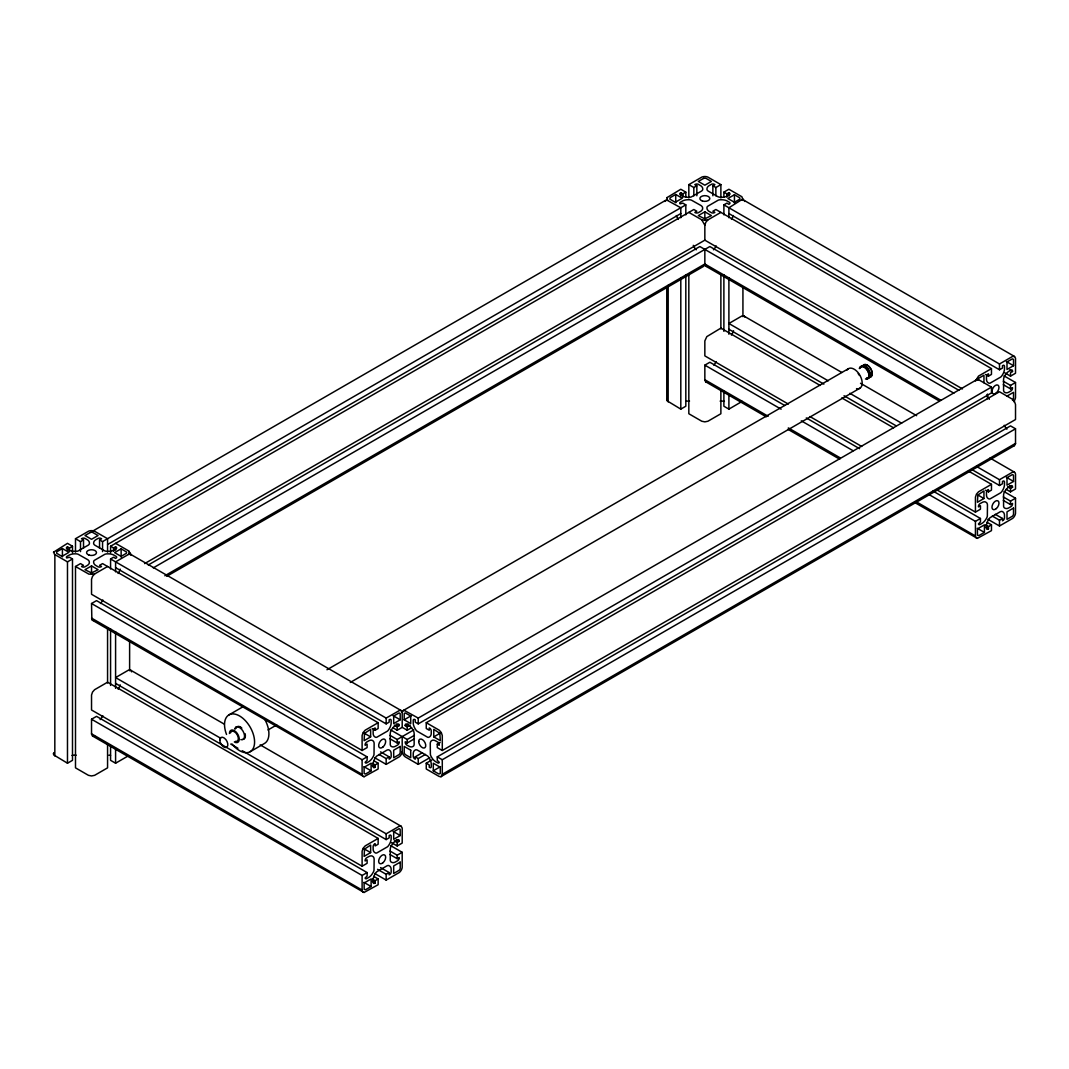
<?xml version="1.0" encoding="UTF-8"?>
<svg xmlns="http://www.w3.org/2000/svg" width="1069" height="1069" viewBox="0 0 1069 1069"><rect width="100%" height="100%" fill="white"/><g stroke="black" fill="none" stroke-linecap="round" stroke-linejoin="round"><path stroke-width="1.5" d="M402.198 736.594L402.185 751.748A5.011 2.9 -60 0 1 399.285 756.785L386.163 764.375L374.658 757.721M53.544 753.445L53.544 754.473M666.856 400.381L666.856 399.352M53.503 552.219L67.481 543.346L72.492 546.246L72.492 552.9M742.875 198.954L728.898 207.774L728.898 217.755M144.609 563.617L704.845 240.164L704.845 225.198L705.847 222.232L707.919 219.88L720.88 212.397M392.871 727.735L397.187 730.234L402.198 727.348L402.198 712.368L403.2 710.564L977.32 379.375M704.845 249.424L704.845 264.39L703.843 266.208L166.711 576.325M664.891 201.453L666.695 200.01M53.57 551.978L54.519 554.383L67.481 561.866L72.492 558.967L72.492 760.326L67.481 763.213L53.731 754.901M53.477 753.645L53.984 752.67M742.808 199.141L741.873 196.736L728.898 189.253L723.887 192.139L723.887 197.137M977.507 380.123L978.843 378.185L983.948 375.232L983.948 382.796M667.029 197.591L667.029 199.422M102.838 600.003L102.116 601.259A8.271 4.784 -60 0 1 100.499 603.491M102.838 715.722L102.116 716.978A8.271 4.784 -60 0 1 100.125 719.611M716.15 245.91L715.442 247.153A8.271 4.784 -60 0 1 713.451 249.785M716.15 361.629L715.442 362.872A8.271 4.784 -60 0 1 713.811 365.117M118.124 573.452L119.18 571.674A8.271 4.784 -60 0 0 120.196 569.122M118.124 689.171L119.18 687.394A8.271 4.784 -60 0 0 120.196 684.841M731.45 219.359L732.492 217.582A8.271 4.784 -60 0 0 733.361 215.537M731.45 335.078L732.492 333.301A8.271 4.784 -60 0 0 733.521 330.749M976.438 379.615L975.503 380.938L978.509 376.101L991.471 368.618L991.471 374.404L988.464 376.141L985.578 374.471M667.043 197.578L680.806 189.253L685.817 192.139L685.817 197.137M115.586 571.848L115.586 561.866L128.547 554.383L129.616 552.606L128.547 550.829L115.586 543.346M742.18 401.369L728.898 409.12L723.887 406.233L723.887 391.254M107.568 566.49L94.606 573.973L92.535 576.325L91.533 579.291L91.533 594.27L362.11 750.491L367.121 747.592L367.121 744.118L365.117 745.28L365.13 744.425A2.352 1.363 -60 0 1 366.747 742.02L369.166 740.657A8.271 4.784 -60 0 1 372.092 740.282L373.295 741.071A7.122 4.116 -60 0 1 374.137 743.543L374.016 754.447A5.318 3.073 -60 0 1 373.415 756.224L372.693 757.467A8.271 4.784 -60 0 1 369.166 761.422L366.747 762.852A2.352 1.363 -60 0 1 365.13 762.317L367.121 760.326L367.121 756.852L96.544 600.631L91.533 603.517L91.854 619.592M441.283 776.522L442.285 774.718L442.285 759.738L1015.523 428.789L1015.523 443.755L1014.521 445.573L440.869 776.695M75.498 552.032L75.498 538.723L88.633 531.159A5.011 2.886 0 0 1 94.433 531.159L107.568 538.723L107.568 552.032M688.824 197.939L688.824 184.63L701.945 177.053A5.011 2.886 0 0 1 707.758 177.053L720.88 184.63L720.88 197.939M62.416 548.557L56.831 551.778L56.55 553.207L61.935 556.388L68.951 552.339L62.416 548.557L62.416 556.882M665.773 200.25L92.535 531.199L94.606 531.24M675.728 194.464L670.156 197.685L669.862 199.115L675.261 202.295L682.276 198.233L675.728 194.464L675.728 202.776M72.492 546.246L69.485 547.983L67.481 546.82L66.599 547.435A2.352 1.363 0 0 0 67.106 548.918L69.552 550.308A8.271 4.784 0 0 0 74.736 551.377L76.18 551.377A5.318 3.073 0 0 0 78.024 551.016L88.353 545.096A7.162 4.129 0 0 0 89.408 543.747L89.408 542.905A8.271 4.784 0 0 0 87.538 539.912L85.146 538.509A2.352 1.363 0 0 0 82.567 538.215L81.511 538.723L83.516 539.872L83.516 548.197M685.817 192.139L682.81 193.877L680.806 192.727L679.924 193.329A2.352 1.363 0 0 0 680.418 194.825L682.877 196.202A8.271 4.784 0 0 0 688.062 197.284L689.505 197.284A5.318 3.073 0 0 0 691.336 196.923L701.665 190.99A7.162 4.129 0 0 0 702.721 189.654L702.721 188.812A8.271 4.784 0 0 0 700.863 185.819L698.458 184.403A2.352 1.363 0 0 0 695.879 184.122L694.837 184.63L696.841 185.779L696.841 195.761M75.498 538.723L80.509 541.609L83.516 539.872M688.824 184.63L693.834 187.516L696.841 185.779M99.551 548.197L99.551 539.872L101.555 538.723L100.499 538.215A2.352 1.363 0 0 0 97.92 538.509L95.529 539.912A8.271 4.784 0 0 0 93.658 542.905L93.658 543.747A7.162 4.129 0 0 0 94.713 545.096L104.548 550.776A7.162 4.129 0 0 0 106.887 551.377L108.33 551.377A8.271 4.784 0 0 0 113.514 550.308L115.96 548.918A2.352 1.363 0 0 0 116.468 547.435L115.586 546.82L113.581 547.983L110.575 546.246L110.575 552.9M712.863 195.761L712.863 185.779L714.867 184.63L713.825 184.122A2.352 1.363 0 0 0 711.246 184.403L708.841 185.819A8.271 4.784 0 0 0 706.983 188.812L706.983 189.654A7.162 4.129 0 0 0 708.039 190.99L717.86 196.669A7.162 4.129 0 0 0 720.199 197.284L721.642 197.284A8.271 4.784 0 0 0 726.826 196.202L729.285 194.825A2.352 1.363 0 0 0 729.78 193.329L728.898 192.727L726.893 193.877L723.887 192.139M99.551 539.872L102.557 541.609L685.817 204.874L685.817 214.856M712.863 185.779L715.869 187.516L720.88 184.63M107.568 544.509L680.806 213.559M107.568 744.545L107.568 767.849L94.606 775.332L91.533 775.947L88.46 775.332L75.498 767.849L75.498 566.49L80.509 563.604L83.516 565.341L81.511 566.49L82.26 566.904A2.352 1.363 0 0 0 85.146 566.717L87.538 565.301A8.271 4.784 0 0 0 89.328 562.949L89.248 561.519A7.122 4.116 0 0 0 87.524 559.555L78.024 554.196A5.318 3.073 0 0 0 76.18 553.836L74.736 553.836A8.271 4.784 0 0 0 69.552 554.918L67.106 556.294A2.352 1.363 0 0 0 66.759 557.965L69.485 557.23L72.492 558.967M110.575 546.246L693.834 209.497L696.841 211.234L694.837 212.397L695.572 212.811A2.352 1.363 0 0 0 698.458 212.611L700.863 211.194A8.271 4.784 0 0 0 702.64 208.856L702.56 207.426A7.122 4.116 0 0 0 700.85 205.448L691.336 200.103A5.318 3.073 0 0 0 689.505 199.743L688.062 199.743A8.271 4.784 0 0 0 682.877 200.812L680.418 202.201A2.352 1.363 0 0 0 680.084 203.872L682.81 203.137L685.817 204.874M91.533 565.915L84.986 569.697L91.533 572.957L98.081 569.697L91.533 565.915L91.533 574.24M121.131 548.825L114.583 552.606L121.131 556.388L126.516 553.207L126.516 552.005L121.131 548.825L121.131 557.149M704.845 211.822L698.311 215.591L704.845 218.851L711.393 215.591L704.845 211.822L704.845 220.134M734.443 194.732L727.895 198.513L734.443 202.295L739.842 199.115L739.842 197.912L734.443 194.732L734.443 203.057M110.575 568.962L110.575 558.967L113.581 557.23L115.586 558.392L116.468 557.791A2.352 1.363 0 0 0 115.96 556.294L113.514 554.918A8.271 4.784 0 0 0 108.891 553.849L106.82 553.862A5.332 3.087 0 0 0 104.869 554.276L94.286 560.41A5.318 3.073 0 0 0 93.658 561.466L93.658 562.307A8.271 4.784 0 0 0 95.529 565.301L97.92 566.717A2.352 1.363 0 0 0 100.807 566.904L101.555 566.49L99.551 565.341L102.557 563.604L378.145 722.711L378.145 728.497L375.139 730.234L372.266 728.577M723.887 214.856L723.887 204.874L726.893 203.137L728.898 204.299L729.78 203.685A2.352 1.363 0 0 0 729.285 202.201L726.826 200.812A8.271 4.784 0 0 0 722.203 199.756L720.132 199.769A5.332 3.087 0 0 0 718.194 200.184L707.611 206.317A5.318 3.073 0 0 0 706.983 207.373L706.983 208.201A8.271 4.784 0 0 0 708.841 211.194L711.246 212.611A2.352 1.363 0 0 0 714.132 212.811L714.867 212.397L712.863 211.234L715.869 209.497L991.471 368.618M148.27 564.98L699.848 246.538L953.842 393.178M153.281 567.88L709.856 246.538L958.853 390.292M164.826 575.777L704.845 264.003L940.894 400.274M363.994 892.481L92.535 736.02L91.533 734.216L91.533 719.237L96.544 716.35L367.121 872.571L367.121 876.045L365.13 878.037A2.352 1.363 -60 0 0 366.747 878.571L369.166 877.141A8.271 4.784 -60 0 0 372.693 873.186L373.415 871.943A5.318 3.073 -60 0 0 374.016 870.166L374.137 859.262A7.122 4.116 -60 0 0 373.295 856.79L372.092 856.002A8.271 4.784 -60 0 0 369.166 856.376L366.747 857.739A2.352 1.363 -60 0 0 365.13 860.144L365.117 860.999L367.121 859.837L367.121 863.311L362.11 866.211L91.533 709.99L91.533 695.01L92.535 692.044L94.606 689.692L107.568 682.209L378.145 838.43L378.145 844.216L375.139 845.953L375.139 843.641L374.404 844.082A2.352 1.363 -60 0 0 373.134 846.675L373.161 849.454A8.271 4.784 -60 0 0 374.818 852.568L375.54 852.995A5.318 3.073 -60 0 0 376.782 852.968L387.379 846.875A5.332 3.087 -60 0 0 388.702 845.392L389.757 843.615A8.271 4.784 -60 0 0 391.147 839.071L391.174 836.265A2.352 1.363 -60 0 0 390.145 835.076L389.169 835.544L389.169 837.855L386.163 839.593L115.586 683.372M766.299 416.83L705.593 381.74L704.845 380.11L704.845 365.144L709.856 362.257L784.699 405.458M54.826 755.943L54.866 554.584M668.152 401.85L668.178 285.343M667.043 400.795L680.806 409.12L685.817 406.233L685.817 274.76M110.575 745.347L110.575 760.326L115.586 763.213L127.104 756.558M228.926 714.894L243.251 706.622M326.98 669.742L848.292 368.765M267.985 729.967L276.644 724.969M350.298 682.45L860.051 388.141M250.186 751.707L264.511 743.436A21.26 12.28 60 0 0 264.511 718.889M378.145 722.711L365.184 730.194L363.113 732.546L362.11 735.512L362.11 750.491M110.575 558.967L386.163 718.087L399.512 710.457L401.196 710.564L402.198 712.368M723.887 204.874L999.488 363.981L1012.45 356.498L1014.521 356.471L1015.523 358.275L1015.523 373.241L1010.512 376.141L1004.753 372.814M115.586 567.652L386.163 723.873L389.169 722.136L389.169 719.825L390.145 719.357A2.352 1.363 -60 0 1 391.174 720.546L391.147 723.352A8.271 4.784 -60 0 1 389.757 727.895L388.702 729.673A5.332 3.087 -60 0 1 387.379 731.156L376.782 737.249A5.318 3.073 -60 0 1 375.54 737.276L374.818 736.848A8.271 4.784 -60 0 1 373.161 733.735L373.134 730.955A2.352 1.363 -60 0 1 374.404 728.363L375.139 727.922L375.139 730.234M728.898 213.559L999.488 369.767L1002.495 368.043L1002.495 365.718L1003.457 365.264A2.352 1.363 -60 0 1 1004.499 366.44L1004.472 369.259A8.271 4.784 -60 0 1 1003.083 373.789L1002.027 375.58A5.332 3.087 -60 0 1 1000.704 377.063L990.094 383.156A5.318 3.073 -60 0 1 988.865 383.17L988.144 382.755A8.271 4.784 -60 0 1 986.487 379.642L986.46 376.863A2.352 1.363 -60 0 1 987.729 374.257L988.464 373.829L988.464 376.141M370.636 736.888L364.088 740.67L364.542 733.374L370.636 729.339L370.636 736.888L363.433 732.733M400.22 719.798L393.686 723.579L393.686 716.03L399.125 712.943L400.167 713.544L400.22 719.798L393.031 715.642M1013.546 365.705L1006.998 369.486L1006.998 361.923L1012.45 358.85L1013.492 359.451L1013.546 365.705L1006.343 361.549M404.176 719.798L410.723 723.579L410.723 716.03L405.271 712.943L404.229 713.544L404.176 719.798L411.391 715.629M394.314 725.103L397.187 726.76L399.191 725.61L399.111 724.541A2.352 1.363 -60 0 0 397.561 724.234L395.142 725.664A8.271 4.784 -60 0 0 391.615 729.606L390.893 730.862A7.162 4.129 -60 0 0 390.252 733.187L390.252 744.545A7.162 4.129 -60 0 0 390.893 746.135L391.615 746.55A8.271 4.784 -60 0 0 395.142 746.429L397.561 745.066A2.352 1.363 -60 0 0 399.111 742.968L399.191 741.806L397.187 742.968L389.998 738.813M1003.31 384.706L1010.512 388.862L1012.517 387.713L1012.423 388.875A2.352 1.363 -60 0 1 1010.886 390.96L1008.468 392.336A8.271 4.784 -60 0 1 1004.94 392.457L1004.219 392.042A7.162 4.129 -60 0 1 1003.577 390.439L1003.577 379.094A7.162 4.129 -60 0 1 1004.219 376.769L1004.94 375.513A8.271 4.784 -60 0 1 1008.468 371.558L1010.886 370.141A2.352 1.363 -60 0 1 1012.423 370.449L1012.517 371.504L1010.512 372.667L1010.512 376.141M414.425 738.799L407.209 742.968L405.204 741.806L405.298 742.968A2.352 1.363 60 0 0 406.835 745.066L409.253 746.429A8.271 4.784 60 0 0 412.781 746.55L413.503 746.135A7.162 4.129 60 0 0 414.144 744.545L414.144 733.187A7.162 4.129 60 0 0 413.503 730.862L412.781 729.606A8.271 4.784 60 0 0 409.253 725.664L406.835 724.234A2.352 1.363 60 0 0 405.298 724.541L405.204 725.61L408.091 723.94M404.149 710.337L418.233 718.087L991.471 387.125L991.471 392.911L418.233 723.873L415.226 722.136L415.226 719.825L414.264 719.357A2.352 1.363 60 0 0 413.222 720.546L413.249 723.352A8.271 4.784 60 0 0 414.638 727.895L415.694 729.673A5.332 3.087 60 0 0 417.017 731.156L427.627 737.249A5.318 3.073 60 0 0 428.856 737.276L429.578 736.848A8.271 4.784 60 0 0 431.235 733.735L431.261 730.955A2.352 1.363 60 0 0 429.992 728.363L429.257 727.922L429.257 730.234L426.25 728.497L426.25 722.711L999.488 391.762L1012.45 399.245L1014.521 401.597L1015.523 404.563L1015.523 419.529L442.285 750.491L437.274 747.592L437.274 744.118L440.161 742.447M405.204 725.61L407.209 726.76L410.095 725.089M402.198 727.348L407.209 730.234L411.538 727.735M91.533 603.517L362.11 759.738L367.121 756.852M389.998 735.338L397.187 739.494L413.756 729.927M1003.31 381.245L1010.512 385.401L1015.523 382.502L1015.51 397.655A5.011 2.9 -60 0 1 1013.639 401.69M390.693 729.953L407.209 739.494L414.425 735.325M1006.998 396.105L1013.519 392.336L1013.519 398.416A2.165 1.256 -60 0 1 1012.503 400.394M372.266 763.293L375.139 764.95L378.145 763.213L378.145 768.999L364.061 776.749M378.974 754.433L386.163 758.589L389.169 756.852L389.169 759.164L390.145 758.509A2.352 1.363 -60 0 0 391.174 756.13L391.147 753.351A8.271 4.784 -60 0 0 389.49 750.238L388.769 749.81A7.162 4.129 -60 0 0 387.072 750.05L376.782 756.037A5.318 3.073 -60 0 0 375.54 757.453L374.818 758.696A8.271 4.784 -60 0 0 373.161 763.734L373.134 766.54A2.352 1.363 -60 0 0 374.177 767.716L375.139 767.261L375.139 764.95M362.084 774.33L91.533 618.096M371.103 770.789L365.531 774.009L364.141 773.542L364.088 767.288L371.103 763.226L371.103 770.789L363.901 766.633M433.773 736.888L440.308 740.67L439.867 733.374L433.773 729.339L433.773 736.888L440.989 732.719M440.989 776.655L439.212 776.482L426.25 768.999L426.25 763.213L429.257 764.95L429.257 767.261L430.232 767.716A2.352 1.363 60 0 0 431.261 766.54L431.235 763.734A8.271 4.784 60 0 0 429.578 758.696L428.856 757.453A5.318 3.073 60 0 0 427.627 756.037L417.324 750.05A7.162 4.129 60 0 0 415.627 749.81L414.906 750.238A8.271 4.784 60 0 0 413.249 753.351L413.222 756.13A2.352 1.363 60 0 0 414.264 758.509L415.226 759.164L415.226 756.852L422.442 752.683M415.226 756.852L418.233 758.589L425.449 754.42M402.198 751.574L402.211 751.748A5.011 2.9 60 0 0 405.124 756.785L418.233 764.375L429.791 757.707M426.25 763.213L432.023 759.885M437.274 744.118L439.279 745.28L439.265 744.425A2.352 1.363 60 0 0 437.649 742.02L435.23 740.657A8.271 4.784 60 0 0 432.304 740.282L431.101 741.071A7.122 4.116 60 0 0 430.259 743.543L430.379 754.447A5.318 3.073 60 0 0 430.981 756.224L431.702 757.467A8.271 4.784 60 0 0 435.23 761.422L437.649 762.852A2.352 1.363 60 0 0 439.265 762.317L437.274 760.326L437.274 756.852L1010.512 425.903L1015.523 428.789M433.292 770.789L438.878 774.009L440.254 773.542L440.308 767.288L433.292 763.226L433.292 770.789L440.522 766.62M442.285 774.317L1015.55 443.381M378.145 838.43L365.184 845.913L363.113 848.265L362.11 851.231L362.11 866.211M242.235 750.705L386.163 833.807L399.125 826.324L401.196 826.284L402.198 828.087L402.198 843.067L397.187 845.953L391.428 842.626M985.578 490.19L988.464 491.86L991.471 490.123L991.471 484.337L978.509 491.82L976.438 494.172L975.436 497.138L975.436 512.104L980.447 509.218L980.447 505.744L978.442 506.906L978.456 506.051A2.352 1.363 -60 0 1 980.073 503.646L982.491 502.283A8.271 4.784 -60 0 1 985.418 501.909L986.62 502.684A7.122 4.116 -60 0 1 987.462 505.169L987.342 516.073A5.318 3.073 -60 0 1 986.74 517.85L986.019 519.093A8.271 4.784 -60 0 1 982.491 523.048L980.073 524.478A2.352 1.363 -60 0 1 978.456 523.944L980.447 521.939L980.447 518.478L932.943 491.045M976.451 466.405L999.488 479.7L1012.45 472.217L1014.775 472.364L1015.523 473.995L1015.523 488.961L1010.512 491.86L1006.196 489.361M972.135 469.705L999.488 485.486L1002.495 483.763L1002.495 481.438L1003.457 480.983A2.352 1.363 -60 0 1 1004.499 482.159L1004.472 484.979A8.271 4.784 -60 0 1 1003.083 489.508L1002.027 491.299A5.332 3.087 -60 0 1 1000.704 492.782L990.094 498.876A5.318 3.073 -60 0 1 988.865 498.889L988.144 498.475A8.271 4.784 -60 0 1 986.487 495.361L986.46 492.582A2.352 1.363 -60 0 1 987.729 489.976L988.464 489.549L988.464 491.86M370.636 852.608L364.088 856.389L364.542 849.093L370.636 845.058L370.636 852.608L363.433 848.452M400.22 835.517L393.686 839.299L393.686 831.749L399.125 828.662L400.167 829.263L400.22 835.517L393.031 831.361M983.948 498.515L977.413 502.283L977.854 494.987L983.948 490.952L983.948 498.515L978.202 495.188M1013.546 481.424L1006.998 485.206L1006.998 477.643L1012.45 474.569L1013.492 475.171L1013.546 481.424L1006.343 477.268M394.314 840.822L397.187 842.479L399.191 841.33L399.111 840.261A2.352 1.363 -60 0 0 397.561 839.953L395.142 841.383A8.271 4.784 -60 0 0 391.615 845.338L390.893 846.581A7.162 4.129 -60 0 0 390.252 848.906L390.252 860.264A7.162 4.129 -60 0 0 390.893 861.855L391.615 862.269A8.271 4.784 -60 0 0 395.142 862.149L397.561 860.786A2.352 1.363 -60 0 0 399.111 858.688L399.191 857.525L397.187 858.688L389.998 854.532M1007.626 486.729L1010.512 488.386L1012.517 487.223L1012.423 486.168A2.352 1.363 -60 0 0 1010.886 485.861L1008.468 487.277A8.271 4.784 -60 0 0 1004.94 491.232L1004.219 492.488A7.162 4.129 -60 0 0 1003.577 494.813L1003.577 506.158A7.162 4.129 -60 0 0 1004.219 507.762L1004.94 508.176A8.271 4.784 -60 0 0 1008.468 508.056L1010.886 506.679A2.352 1.363 -60 0 0 1012.423 504.595L1012.517 503.432L1010.512 504.581L1003.31 500.426M91.533 719.237L362.11 875.458L367.121 872.571M389.998 851.058L397.187 855.213L402.198 852.314L402.185 867.467A5.011 2.9 -60 0 1 399.285 872.504L386.163 880.094L374.658 873.44M929.375 494.773L975.436 521.365L980.447 518.478M1003.31 496.965L1010.512 501.12L1015.523 498.221L1015.51 513.374A5.011 2.9 -60 0 1 1012.597 518.412L999.488 525.988L987.97 519.347M372.266 879.012L375.139 880.669L378.145 878.932L378.145 884.718L364.061 892.468M377.531 869.324L386.163 874.308L389.169 872.571L389.169 874.883L390.145 874.228A2.352 1.363 -60 0 0 391.174 871.85L391.147 869.07A8.271 4.784 -60 0 0 389.49 865.957L388.769 865.529A7.162 4.129 -60 0 0 387.072 865.77L376.782 871.756A5.318 3.073 -60 0 0 375.54 873.173L374.818 874.415A8.271 4.784 -60 0 0 373.161 879.453L373.134 882.259A2.352 1.363 -60 0 0 374.177 883.448L375.139 882.981L375.139 880.669M985.578 524.906L988.464 526.576L991.471 524.839L991.471 530.625L977.387 538.375M992.286 516.06L999.488 520.202L1002.495 518.478L1002.495 520.79L1003.457 520.122A2.352 1.363 -60 0 0 1004.499 517.743L1004.472 514.964A8.271 4.784 -60 0 0 1002.816 511.851L1002.094 511.436A7.162 4.129 -60 0 0 1000.397 511.677L990.094 517.663A5.318 3.073 -60 0 0 988.865 519.066L988.144 520.322A8.271 4.784 -60 0 0 986.487 525.347L986.46 528.166A2.352 1.363 -60 0 0 987.489 529.342L988.464 528.888L988.464 526.576M362.084 890.049L91.533 733.815M975.409 535.957L916.427 501.869M371.103 886.508L365.531 889.729L364.182 889.355L364.088 883.007L371.103 878.945L371.103 886.508L363.901 882.353M984.429 532.415L978.843 535.622L977.467 535.168L977.413 528.901L984.429 524.852L984.429 532.415L977.226 528.26M403.2 710.564L404.082 710.324M707.919 219.88L702.226 220.067L688.824 212.397M94.606 573.973L88.914 574.16L75.498 566.49M741.873 200.277L743.93 200.25L1014.521 356.471M128.547 554.383L130.618 554.343L401.196 710.564M94.606 735.98L92.535 736.02M1014.227 445.706L1012.837 445.679M706.729 266.435L704.845 264.39M706.729 382.154L705.847 381.927M977.32 538.375L914.543 502.417M93.457 620.528L91.947 619.739M363.994 776.762L92.535 620.301M720.132 401.129L722.203 401.102A8.271 4.784 0 0 1 724.394 401.369M689.505 401.089L688.062 401.089A8.271 4.784 0 0 0 685.844 401.276M76.18 755.182L74.736 755.182A8.271 4.784 0 0 0 71.984 755.476M666.722 200.01L680.806 207.774L680.806 217.755M977.387 379.375L978.509 379.642M743.449 315.783L841.811 372.466M130.124 669.875L224.169 724.074M743.65 315.836L741.873 315.996L728.898 323.493L828.208 380.818M130.324 669.929L128.547 670.103L115.586 677.586L220.655 738.238M1009.63 369.847L1012.517 371.504M1004.005 375.86L1015.523 382.502M978.202 379.468L991.471 387.125M704.845 240.164L962.474 388.916M705.847 266.208L939.01 400.822M860.518 383.277L916.654 415.681M990.054 458.053L1014.521 472.191M849.802 393.285L901.621 423.204M1009.63 485.567L1012.517 487.223M728.898 329.279L823.892 384.118M844.042 395.744L895.862 425.662M820.19 385.455L720.88 328.116L706.809 336.628L704.845 340.917L704.845 355.883L788.334 404.082M841.784 397.922L893.604 427.827M968.434 471.041L991.471 484.337M1004.005 491.58L1015.523 498.221M995.292 514.323L1002.495 518.478M809.914 416.549L861.734 446.468M936.578 489.669L975.436 512.104M806.293 417.926L859.543 448.673M987.155 522.34L991.471 524.839M704.845 365.144L781.132 409.186M801.282 420.825L853.102 450.73M985.578 527.231L988.464 528.888M704.845 379.722L768.183 416.282M788.334 427.907L840.14 457.826M787.893 429.284L839.699 459.202M426.25 722.711L439.212 730.194L441.283 732.546L442.285 735.512L442.285 750.491M396.318 723.94L399.191 725.61M437.274 756.852L442.285 759.738M380.537 751.868L389.169 756.852M373.829 760.727L378.145 763.213M372.266 765.604L375.139 767.261M260.155 744.852L401.196 826.284M230.73 744.064L237.919 748.22M396.318 839.659L399.191 841.33M390.693 845.673L402.198 852.314M380.537 867.587L389.169 872.571M373.829 876.446L378.145 878.932M372.266 881.324L375.139 882.981M743.93 200.25L744.812 201.453M743.93 315.97L744.759 316.999M976.438 538.148L975.436 536.331L975.436 521.365M130.618 554.343L131.447 555.372M130.618 670.063L131.621 671.866M363.113 892.241L362.11 890.437L362.11 875.458M701.785 219.88L704.845 225.198M667.831 200.277L667.043 199.449M128.547 550.829L131.474 555.279M362.859 776.335L362.11 774.718L362.11 759.738M128.815 553.475L129.349 554.303M678.254 219.359L677.212 217.582A8.271 4.784 60 0 1 676.343 215.537M1004.219 425.275L1004.94 426.518A8.271 4.784 60 0 0 1006.918 429.15M1010.512 385.401L1010.512 388.862M1010.512 488.386L1010.512 491.86M1010.512 501.12L1010.512 504.581M999.488 363.981L999.488 369.767M999.488 479.7L999.488 485.486M999.488 520.202L999.488 525.988M987.462 394.073L987.462 398.697M742.928 286.706L742.928 316.665M728.898 192.727L728.898 196.055M728.898 277.659L728.898 334.236M728.898 395.811L728.898 409.12M726.893 193.877L726.893 197.204M723.887 274.76L723.887 331.35M720.88 273.971L720.88 328.878M720.88 390.452L720.88 413.743L707.919 421.239L704.845 421.854L701.785 421.239L688.824 413.743L688.824 273.971M715.869 187.516L715.869 195.841M693.834 187.516L693.834 195.841M682.81 193.877L682.81 197.204M680.806 192.727L680.806 196.055M680.806 277.659L680.806 409.12M666.775 286.706L666.775 399.859M418.233 718.087L418.233 723.873M418.233 758.589L418.233 764.375M407.209 726.76L407.209 730.234M407.209 739.494L407.209 742.968M397.187 726.76L397.187 730.234M397.187 739.494L397.187 742.968M397.187 842.479L397.187 845.953M397.187 855.213L397.187 858.688M386.163 718.087L386.163 723.873M386.163 758.589L386.163 764.375M386.163 833.807L386.163 839.593M386.163 874.308L386.163 880.094M129.616 640.799L129.616 670.757M115.586 546.82L115.586 550.147M115.586 631.752L115.586 688.329M115.586 748.247L115.586 763.213M113.581 547.983L113.581 551.31M110.575 628.866L110.575 685.443M107.568 628.064L107.568 682.984M102.557 541.609L102.557 551.604M80.509 541.609L80.509 551.604M69.485 547.983L69.485 551.31M67.481 546.82L67.481 550.147M67.481 561.866L67.481 763.213M226.534 734.47A21.26 12.28 60 0 1 236.944 714.707A21.26 12.28 60 0 1 254.355 744.866A21.26 12.28 60 0 1 232.04 743.997M234.712 729.005A7.082 4.089 60 0 1 243.091 731.263A7.082 4.089 60 0 1 240.846 739.641M863.752 364.743A7.082 4.089 60 0 1 871.636 370.489A7.082 4.089 60 0 1 868.603 377.21M862.456 366.587A7.082 4.089 60 0 1 862.964 365.478M859.543 368.551A6.802 3.929 60 0 1 867.119 369.954A6.802 3.929 60 0 1 866.598 378.867M859.356 368.377A7.082 4.089 60 0 1 867.734 370.622A7.082 4.089 60 0 1 865.489 379.001M860.451 367.736A7.082 4.089 60 0 1 868.843 369.981A7.082 4.089 60 0 1 866.598 378.373M861.133 366.854A6.802 3.929 60 0 1 869.11 370.849A6.802 3.929 60 0 1 866.545 378.119M871.462 376.061A6.802 3.929 60 0 1 868.549 376.956M863.899 364.983A6.802 3.929 60 0 1 869.712 367.455A6.802 3.929 60 0 1 871.943 374.992M847.089 370.034A11.345 6.548 60 0 1 860.345 376.101A11.345 6.548 60 0 1 856.536 388.662M235.514 728.55A7.082 4.089 60 0 1 236.81 726.706A6.949 4.009 60 0 0 235.608 728.63M237.852 726.385A7.082 4.089 60 0 1 241.647 728.002M245.189 734.136A7.082 4.089 60 0 1 244.694 738.238M243.892 738.973A7.082 4.089 60 0 1 242.863 739.294M239.082 726.626A6.949 4.009 60 0 1 241.621 728.096M245.095 734.109A6.949 4.009 60 0 1 245.095 737.049M244.601 738.131A6.949 4.009 60 0 1 243.826 738.853M229.434 733.481A6.949 4.009 60 0 1 234.338 730.648A6.949 4.009 60 0 1 239.256 739.147A6.949 4.009 60 0 1 234.338 741.98M230.463 732.88A5.666 3.274 60 0 1 237.171 734.67A5.666 3.274 60 0 1 235.38 741.378M858.18 373.602A8.499 4.904 60 0 1 859.423 375.419M696.253 249.785A8.271 4.784 60 0 1 694.262 247.153L693.54 245.91A5.318 3.073 60 0 1 693.3 245.322M987.008 394.902A8.271 4.784 60 0 0 987.876 396.933L988.932 398.724A5.332 3.087 60 0 0 989.346 399.272M108.891 755.195A8.271 4.784 0 0 1 110.548 755.369M90.277 532.496L85.012 535.529L91.533 539.297L98.054 535.529L92.789 532.496A2.165 1.256 0 0 0 90.277 532.496M703.589 178.403L698.324 181.436L704.845 185.204L711.379 181.436L706.101 178.403A2.165 1.256 0 0 0 703.589 178.403M400.207 746.429L393.686 750.197L393.686 757.734L398.951 754.687A2.165 1.256 -60 0 0 400.207 752.509L400.207 746.429M400.207 862.149L393.686 865.917L393.686 873.453L398.951 870.407A2.165 1.256 -60 0 0 400.207 868.228L400.207 862.149M1013.519 508.056L1006.998 511.824L1006.998 519.347L1012.263 516.314A2.165 1.256 -60 0 0 1013.519 514.136L1013.519 508.056M410.723 750.197L404.202 746.429L404.202 752.509A2.165 1.256 60 0 0 405.458 754.687L410.723 757.734L410.723 750.197M219.813 740.069A5.666 3.274 60 0 0 225.826 747.552A5.666 3.274 60 0 0 225.826 739.534A5.666 3.274 60 0 0 219.813 740.069M996.388 508.55A4.957 2.86 -60 0 0 997.952 500.867A4.957 2.86 -60 0 0 992.085 506.078A4.957 2.86 -60 0 0 996.388 508.55M383.063 862.656A4.957 2.86 -60 0 0 384.64 854.959A4.957 2.86 -60 0 0 378.773 860.171A4.957 2.86 -60 0 0 383.063 862.656M418.741 741.512A4.957 2.86 60 0 0 423.992 748.059A4.957 2.86 60 0 0 423.992 741.044A4.957 2.86 60 0 0 418.741 741.512M996.388 392.831A4.957 2.86 -60 0 0 997.952 385.147A4.957 2.86 -60 0 0 992.085 390.359A4.957 2.86 -60 0 0 996.388 392.831M383.063 746.924A4.957 2.86 -60 0 0 384.64 739.24A4.957 2.86 -60 0 0 378.773 744.452A4.957 2.86 -60 0 0 383.063 746.924M702.373 200.985A4.957 2.86 0 0 0 709.816 198.513A4.957 2.86 0 0 0 702.373 196.028A4.957 2.86 0 0 0 702.373 200.985M89.048 555.092A4.957 2.86 0 0 0 96.491 552.606A4.957 2.86 0 0 0 89.048 550.121A4.957 2.86 0 0 0 89.048 555.092"/></g></svg>
